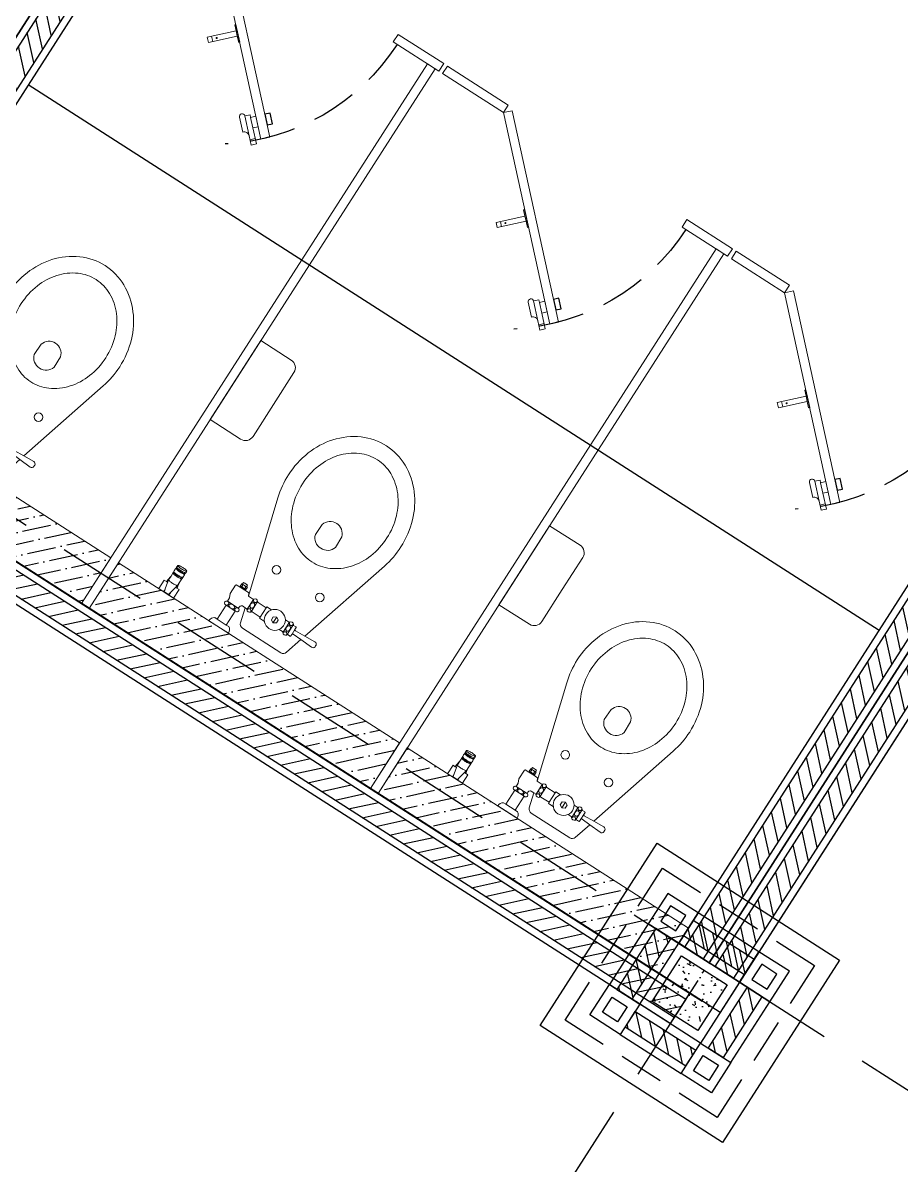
# Model space of a CAD drawing. Header units: millimetres. Extents: x -244126 to 368105, y -173968 to 259060.
# Drawn here: x -170250.65 to -170245.41, y 88076.03 to 88082.85 of the extents above; entities that cross this region are included whole.
import ezdxf
from ezdxf.xclip import XClip

# ---------------------------------------------------------------- set-up
doc = ezdxf.new("R2010")
doc.units = ezdxf.units.MM
doc.header["$MEASUREMENT"] = 0
doc.header["$XCLIPFRAME"] = 0
for name, pattern in [('DASHED2', [0.375, 0.25, -0.125]), ('DOT-2', [9.84251968503937, 0.002, -9.84051968503937]), ('HIDDEN2', [0.1875, 0.125, -0.0625])]:
    doc.linetypes.add(name, pattern=pattern)
for name, color, linetype in [('1', 1, 'Continuous'), ('2', 2, 'Continuous'), ('21', 21, 'Continuous'), ('8', 8, 'Continuous'), ('AU_CENTER', 2, 'Continuous'), ('AU_COLM_IN', 9, 'Continuous'), ('AU_COUNTER_HATCH', 8, 'Continuous'), ('AU_HIDDEN', 1, 'HIDDEN2'), ('AU_sanitary ware', 21, 'Continuous'), ('AU_WALL', 2, 'Continuous'), ('AU_WALL_HAT', 15, 'Continuous'), ('CPP-COL', 5, 'Continuous'), ('WALL', 2, 'Continuous')]:
    doc.layers.add(name, color=color, linetype=linetype)
for name, color, linetype, lineweight in [('AU_PARTITION', 21, 'Continuous', 9), ('AU_WALL_WC', 21, 'Continuous', 9), ('WC-OUT-1', 21, 'Continuous', 9), ('WC-OUTL-1', 8, 'Continuous', 5), ('WC_OUT 01', 7, 'Continuous', 9)]:
    doc.layers.add(name, color=color, linetype=linetype, lineweight=lineweight)

# ---------------------------------------------------------------- blocks, each defined once
blk = doc.blocks.new('T - ______ -G _ WILLY 25')
at = {"color": 15, "lineweight": 9}
for p, q in [((-0.002651650432198949, -0.0450780573009979), (0.0371231060125865, -0.005303300864397897)), ((-9.094947017729282e-13, -0.02121320343576372), (0.02121320343576372, -2.728484105318785e-12)), ((-0.0212132034384922, -0.04242640686788945), (-0.01060660172061034, -0.0530330085875903))]:
    blk.add_line(p, q, dxfattribs=at)
at = {"color": 1, "lineweight": 9, "flags": 128}
blk.add_lwpolyline([(-0.01060660171697236, -0.01060660171697236), (-9.094947017729282e-13, -0.02121320343576372), (-0.03181980326462508, -0.05303300669311284), (-0.02121320154674322, -0.06363960841190419), (-0.00265165043219895, -0.0450780573009979, -0.4399017163631037), (0.01767766952707461, -0.04596194078021654), (0.04772970772864937, -0.01590990258591773, 0.4142135623332077), (0.04772970773065561, -0.005303300867848627, 0.4142135623332062), (0.0371231060125865, -0.005303300864397897), (0.02651207285362034, 0.005298869414218643), (0.02121320343576372, -2.728484105318785e-12), (0.01060660171879135, 0.01060660171606287), (-0.01060660171879135, -0.01060660171515337)], format="xyb", dxfattribs=at)
at = {"layer": '1', "flags": 128}
blk.add_lwpolyline([(-0.03889087296556681, 0.01767766953344108), (-0.01767766952798411, 0.03889087296647631), (-0.007071067811921239, 0.02828427124677546), (-0.02828427124859445, 0.007071067814649723)], close=True, dxfattribs=at)
blk = doc.blocks.new('T-_________ -G-WILLY 25')
at = {"color": 1, "lineweight": 9, "flags": 128}
blk.add_lwpolyline([(0, 0.0250000000005457), (0, -0.0250000000005457), (0.00300000000061118, -0.0249999999996362), (0.00300000000061118, -0.007499999999708962), (0.08500000000094587, -0.007499999999708962), (0.08500000000094587, 0.007499999999708962), (0.00300000000061118, 0.007499999999708962), (0.00300000000061118, 0.0249999999996362), (0, 0.0249999999996362)], dxfattribs=at)
at = {"layer": 'WC_OUT 01', "color": 15, "lineweight": 9}
for p, q in [((0.00300000000061118, 0.007499999999708962), (0.00300000000061118, -0.007499999999708962)), ((0.07250000000021828, -0.007499999999708962), (0.07250000000021828, 0.007499999999708962)), ((0.07250000000021828, 0.007499999999708962), (0.07250000000021828, -0.007499999999708962))]:
    blk.add_line(p, q, dxfattribs=at)
blk.add_circle((0.06002651997278008, 0), 0.001526519972685492, dxfattribs=at)
blk = doc.blocks.new('A$Ccd360dd7')
at = {"layer": 'AU_HIDDEN'}
blk.add_arc((1.662410795688629e-07, -4.016328603029251e-07), 0.5999999999309747, 269.9999997832215, 324.5604025758408, dxfattribs=at)
at = {"layer": 'AU_PARTITION', "color": 7}
blk.add_lwpolyline([(0.4242640670854598, -0.4242640703450888), (0, 0), (-0.01767766958801076, -0.01767766941338778), (0.4065863975265529, -0.4419417397584766)], close=True, dxfattribs=at)
for name, p, rotation in [('T-_________ -G-WILLY 25', (0.2121320335136261, -0.2121320350561291), 44.99999993220062), ('T - ______ -G _ WILLY 25', (0.3889087281131651, -0.388908731052652), 89.99999979422228)]:
    blk.add_blockref(name, p, dxfattribs=dict(rotation=rotation))
blk = doc.blocks.new('A$Cb0b758b2')
at = {"layer": 'WC-OUT-1', "color": 8}
for p, q in [((-0.03200000000651926, 0.3610000000335276), (-0.03299999999580905, 0.3270000000484288)), ((0.03200000000651926, 0.3610000000335276), (0.03299999999580905, 0.3270000000484288)), ((0.1155000000144355, 0.1025952757336199), (0.1284999999916181, 0.1025952757336199)), ((0.1169419270008802, 0.1015952758025378), (0.1169419270008802, 0.09559527575038373)), ((0.1269419269519858, 0.1015952758025378), (0.1269419269519858, 0.09559527575038373)), ((-0.06132577336393297, 0.07499999995343387), (-0.06132577336393297, 0.06000000005587935)), ((-0.05032577336532995, 0.05149999994318932), (-0.05032577336532995, 0.08349999994970858)), ((-0.03732577338814735, 0.08449999999720603), (-0.03732577338814735, 0.05050000001210719)), ((0, 0.05799999996088445), (0, 0.07700000004842877)), ((0.03800000000046566, 0.05200000002514571), (0.03800000000046566, 0.08299999998416752)), ((0.06750000000465661, 0.08449999999720603), (0.06750000000465661, 0.05050000001210719)), ((0.08049999998183921, 0.05149999994318932), (0.08049999998183921, 0.08349999994970858)), ((0.1299419269780628, 0.09459527570288628), (0.1139419269748032, 0.09459527570288628)), ((0.1139419269748032, 0.09199999994598329), (0.1299419269780628, 0.09199999994598329)), ((0.1024999999790452, 0.0400000000372529), (0.1385000000009313, 0.0400000000372529)), ((0.1205000000190921, 0.02899999998044223), (0.1055000000051223, 0.02899999998044223)), ((0.1205000000190921, 0.02899999998044223), (0.1354999999748543, 0.02899999998044223))]:
    blk.add_line(p, q, dxfattribs=at)
for points in [[(0.1055000000051223, -0.01699999999254942), (0.09749999997438863, -0.01699999999254942, 0.2932252446352074), (0.08850000001257285, -0.03300000005401671), (0.1525000000256114, -0.03300000005401671, 0.2932252446352066), (0.1435000000055879, -0.01699999999254942), (0.1354999999748543, -0.01699999999254942), (0.1354999999748543, 0.02899999998044223), (0.1385000000009313, 0.02899999998044223, 0.3879024034926963), (0.1435226805042475, 0.0344999999506399, 0.3879024034926958), (0.1385000000009313, 0.0400000000372529), (0.1385000000009313, 0.05099999997764826), (0.1435000000055879, 0.06200000003445894), (0.1435000000055879, 0.08999999996740371), (0.1425000000162981, 0.09199999994598329), (0.1299419269780628, 0.09199999994598329), (0.1299419269780628, 0.09459527570288628), (0.1309419269673526, 0.09459527570288628), (0.1309419269673526, 0.1025952757336199), (0.1284999999916181, 0.1025952757336199), (0.1284999999916181, 0.1080000000074506), (0.1251578680239618, 0.1080000000074506), (0.1155000000144355, 0.1080000000074506), (0.1155000000144355, 0.1025952757336199), (0.1129419269855134, 0.1025952757336199), (0.1129419269855134, 0.09459527570288628), (0.1139419269748032, 0.09459527570288628), (0.1139419269748032, 0.09199999994598329), (0.1089987342711538, 0.09199999994598329), (0.1014999999897555, 0.09199999994598329), (0.0972499999916181, 0.08349999994970858), (0.09691352106165141, 0.08349999994970858), (0.1752305997652002, 0.356963537982665, 0.07049287302632377), (0.1850123648764566, 0.4259999999776483, 0.08272993031750407), (0.1715898749534972, 0.5065671120537445, 0.09050774203168431), (0.1337390809785575, 0.574125618673861, 0.1042320216501993), (0.07241206732578576, 0.6228988657239825, 0.1165619489727375), (0, 0.640012364834547, 0.1165619489727375), (-0.07241206732578576, 0.6228988657239825, 0.1042320216501974), (-0.1337390809785575, 0.574125618673861, 0.09050774203168636), (-0.1715898749534972, 0.5065671120537445, 0.08272993031750467), (-0.1850123648764566, 0.4259999999776483, 0.0704928730264013), (-0.1752305997652002, 0.356963537982665), (-0.0943879330297932, 0.07468128192704171), (-0.1263257733662613, 0.07649999996647239, 0.3988843303476355), (-0.1338257733732462, 0.06999999994877726), (-0.1338257733732462, 0.06750000000465661), (-0.1338257733732462, 0.06499999994412065, 0.3988843303476317), (-0.1263257733662613, 0.05850000004284084), (-0.09034168411744758, 0.06055279856082052), (-0.0756980250007473, 0.009420824702829123, 0.3346867530692718), (-0.06320044508902356, 0), (0.06320044508902356, 0, 0.3346867530692713), (0.0756980250007473, 0.009420824702829123), (0.08774905791506171, 0.05149999994318932), (0.09649999998509884, 0.05149999994318932, -0.1017807251304934), (0.09926454757805914, 0.05033991171512753, -0.2546718022655382), (0.1024999999790452, 0.04399999999441206), (0.1024999999790452, 0.0400000000372529), (0.1024999999790452, 0.0400000000372529, 0.3879024034927595), (0.09747731947572902, 0.0344999999506399, 0.3879024034927592), (0.1024999999790452, 0.02899999998044223), (0.1055000000051223, 0.02899999998044223), (0.1055000000051223, -0.01699999999254942), (0.09749999997438863, -0.01699999999254942, 0.2932252446352066), (0.08850000001257285, -0.03300000005401671), (0.1525000000256114, -0.03300000005401671, 0.2932252446352074), (0.1435000000055879, -0.01699999999254942), (0.1354999999748543, -0.01699999999254942)], [(-0.03200000000651926, 0.3610000000335276, -0.3310744766262492), (0, 0.3850000000093132)], [(0.03200000000651926, 0.3610000000335276, 0.3310744766262492), (0, 0.3850000000093132)], [(-0.03299999999580905, 0.3270000000484288, 0.3390952068859805), (0, 0.3029999999562278)], [(0.03299999999580905, 0.3270000000484288, -0.3390952068859805), (0, 0.3029999999562278)], [(-0.02462742372881621, 0.08299999998416752), (-0.03482577338581905, 0.08299999998416752, -0.2360679774997874), (-0.03732577338814735, 0.08449999999720603, 0.5384615384616123), (-0.05032577336532995, 0.08449999999720603), (-0.05032577336532995, 0.08349999994970858, -0.4142135623731117), (-0.05232577340211719, 0.08250000001862645), (-0.05932577338535339, 0.08299999998416752, 0.2740443533094043), (-0.06132577336393297, 0.08200000005308539), (-0.06132577336393297, 0.07499999995343387, -0.3866068747318403), (-0.06432577339001, 0.07299999997485429), (-0.0943879330297932, 0.07468128192704171)], [(-0.04979646415449679, 0.0852111044805497, 0.05679535612434616), (-0.04934712051181123, 0.08284584246575832, 0.08578280710761088), (-0.04806841403478757, 0.08034314576070756, 0.106070021963585), (-0.04602728923782706, 0.07856753095984459, 0.1268223572478418), (-0.04382577334763482, 0.0779999999795109, 0.1268223572478371), (-0.04162425751565024, 0.07856753095984459, 0.1060700219635829), (-0.03958313266048208, 0.08034314576070756, 0.08578280710760054), (-0.03830442624166608, 0.08284584246575832, 0.05679535612435508), (-0.03785508259898052, 0.0852111044805497)], [(0.09691352106165141, 0.08349999994970858), (0.08049999998183921, 0.08349999994970858), (0.08049999998183921, 0.08449999999720603, 0.5384615384616123), (0.06750000000465661, 0.08449999999720603, -0.2360679774997843), (0.0650000000023283, 0.08299999998416752), (0.03800000000046566, 0.08299999998416752), (0.03800000000046566, 0.08600000001024455), (0.02246130007551983, 0.08600000001024455)], [(0.07997069082921371, 0.0852111044805497, -0.05679535612434344), (0.07952134712832049, 0.08284584246575832, -0.08578280710760755), (0.07824264070950449, 0.08034314576070756, -0.1060700219635786), (0.07620151585433632, 0.07856753095984459, -0.1268223572478383), (0.07400000002235174, 0.0779999999795109, -0.1268223572478383), (0.0717984841321595, 0.07856753095984459, -0.1060700219635762), (0.069757359335199, 0.08034314576070756, -0.08578280710760663), (0.06847865285817534, 0.08284584246575832, -0.05679535612434629), (0.06802930921548977, 0.0852111044805497)], [(-0.02462742372881621, 0.05200000002514571), (-0.03482577338581905, 0.05200000002514571, 0.236067977499781), (-0.03732577338814735, 0.05050000001210719), (-0.03732577338814735, 0.05000000004656613, -0.5384615384616125), (-0.05032577336532995, 0.05000000004656613), (-0.05032577336532995, 0.05115415749605745), (-0.05032577336532995, 0.05149999994318932, 0.4142135623731042), (-0.05232577340211719, 0.05249999999068677), (-0.05932577338535339, 0.05200000002514571, -0.2740443533094061), (-0.06132577336393297, 0.05299999995622784), (-0.06132577336393297, 0.06000000005587935, 0.3866068747318434), (-0.06432577339001, 0.06200000003445894), (-0.09034168411744758, 0.06055279856082052)], [(-0.04979646415449679, 0.04928889544680715, -0.07126913813766504), (-0.04934712051181123, 0.05115415749605745, -0.08578280710760514), (-0.04806841403478757, 0.05365685420110822, -0.1060700219635782), (-0.04602728923782706, 0.05543246900197119, -0.1268223572478354), (-0.04382577334763482, 0.05599999998230487, -0.1268223572478414), (-0.04162425751565024, 0.05543246900197119, -0.1060700219635759), (-0.03958313266048208, 0.05365685420110822, -0.08578280710760455), (-0.03830442624166608, 0.05115415749605745, -0.07126913813767179), (-0.03785508259898052, 0.04928889544680715)], [(0.08774905791506171, 0.05149999994318932), (0.08049999998183921, 0.05149999994318932), (0.08049999998183921, 0.05115415749605745), (0.08049999998183921, 0.05000000004656613, -0.5384615384616125), (0.06750000000465661, 0.05000000004656613), (0.06750000000465661, 0.05050000001210719, 0.2360679774997848), (0.0650000000023283, 0.05200000002514571), (0.03800000000046566, 0.05200000002514571), (0.03800000000046566, 0.04850000003352761), (0.02203996368916705, 0.04850000003352761)], [(0.07997069082921371, 0.04928889544680715, 0.07126913813766862), (0.07952134712832049, 0.05115415749605745, 0.08578280710760562), (0.07824264070950449, 0.05365685420110822, 0.1060700219635788), (0.07620151585433632, 0.05543246900197119, 0.1268223572478343), (0.07400000002235174, 0.05599999998230487, 0.126822357247842), (0.0717984841321595, 0.05543246900197119, 0.1060700219635767), (0.069757359335199, 0.05365685420110822, 0.08578280710760672), (0.06847865285817534, 0.05115415749605745, 0.07126913813766941), (0.06802930921548977, 0.04928889544680715)]]:
    blk.add_lwpolyline(points, format="xyb", dxfattribs=at)
for points in [[(0, 0.5940000000409782, 0.1165619489727374), (-0.05181390506913885, 0.5817545655881986, 0.1042320216502), (-0.09828784258570522, 0.5447939392179251, 0.09050774203168399), (-0.1280627326341346, 0.4916498201200739, 0.08272993031750467), (-0.13900000002468, 0.4259999999776483, 0.08272993031750475), (-0.1280627326341346, 0.3603501798352227, 0.09050774203169555), (-0.09828784258570522, 0.3072060607373714, 0.104232021650196), (-0.05181390506913885, 0.2702454343670979, 0.1165619489727376), (0, 0.2580000000307336, 0.1165619489727376), (0.05181390506913885, 0.2702454343670979, 0.1042320216501977), (0.09828784258570522, 0.3072060607373714, 0.09050774203169881), (0.1280627326341346, 0.3603501798352227, 0.08272993031750407), (0.13900000002468, 0.4259999999776483, 0.08272993031750407), (0.1280627326341346, 0.4916498201200739, 0.09050774203168399), (0.09828784258570522, 0.5447939392179251, 0.1042320216501989), (0.05181390506913885, 0.5817545655881986, 0.1165619489727374)], [(-0.03782577335368842, 0.06750000000465661, 0.07544461622980615), (-0.03830442624166608, 0.07065415754914284, 0.08578280710761421), (-0.03958313266048208, 0.0731568542541936, 0.1060700219635906), (-0.04162425751565024, 0.07493246905505657, 0.1268223572478548), (-0.04382577334763482, 0.07550000003539026, 0.1268223572478418), (-0.04602728923782706, 0.07493246905505657, 0.1060700219635783), (-0.04806841403478757, 0.0731568542541936, 0.08578280710760437), (-0.04934712051181123, 0.07065415754914284, 0.07544461622980238), (-0.04982577339978889, 0.06750000000465661, 0.07544461622979917), (-0.04934712051181123, 0.06434584246017039, 0.08578280710761088), (-0.04806841403478757, 0.06184314575511962, 0.106070021963585), (-0.04602728923782706, 0.06006753095425665, 0.1268223572478347), (-0.04382577334763482, 0.05949999997392297, 0.1268223572478415), (-0.04162425751565024, 0.06006753095425665, 0.1060700219635829), (-0.03958313266048208, 0.06184314575511962, 0.08578280710760497), (-0.03830442624166608, 0.06434584246017039, 0.07544461622980964)], [(0.06800000002840534, 0.06750000000465661, -0.07544461622980529), (0.06847865285817534, 0.07065415754914284, -0.08578280710760847), (0.069757359335199, 0.0731568542541936, -0.1060700219635866), (0.0717984841321595, 0.07493246905505657, -0.1268223572478509), (0.07400000002235174, 0.07550000003539026, -0.1268223572478437), (0.07620151585433632, 0.07493246905505657, -0.1060700219635807), (0.07824264070950449, 0.0731568542541936, -0.08578280710760697), (0.07952134712832049, 0.07065415754914284, -0.07544461622980858), (0.08000000001629815, 0.06750000000465661, -0.0754446162298038), (0.07952134712832049, 0.06434584246017039, -0.08578280710760755), (0.07824264070950449, 0.06184314575511962, -0.1060700219635772), (0.07620151585433632, 0.06006753095425665, -0.1268223572478343), (0.07400000002235174, 0.05949999997392297, -0.1268223572478401), (0.0717984841321595, 0.06006753095425665, -0.1060700219635763), (0.069757359335199, 0.06184314575511962, -0.08578280710760638), (0.06847865285817534, 0.06434584246017039, -0.0754446162298068)], [(0.1205000000190921, 0.0400000000372529, 0.06206020285490309), (0.1168983456445858, 0.03955123282503337, 0.07529846684570475), (0.114136038988363, 0.03838908730540425, 0.1070494840694876), (0.1120966138551012, 0.03644357284065336, 0.1500290647825659), (0.1114999999990687, 0.0344999999506399, 0.1500290647825598), (0.1120966138551012, 0.03255642706062645, 0.1070494840694843), (0.114136038988363, 0.03061091271229088, 0.07529846684570021), (0.1168983456445858, 0.02944876719266176, 0.0620602028548982), (0.1205000000190921, 0.02899999998044223, 0.06206020285487129), (0.1241016543353908, 0.02944876719266176, 0.07529846684567663), (0.1268639610498212, 0.03061091271229088, 0.1070494840694615), (0.1289033861248754, 0.03255642706062645, 0.1500290647825562), (0.1294999999809079, 0.0344999999506399, 0.1500290647825637), (0.1289033861248754, 0.03644357284065336, 0.1070494840694769), (0.1268639610498212, 0.03838908730540425, 0.07529846684570973), (0.1241016543353908, 0.03955123282503337, 0.06206020285490354)]]:
    blk.add_lwpolyline(points, format="xyb", close=True, dxfattribs=at)
for points in [[(0.1309419269673526, 0.1025952757336199), (0.1269419269519858, 0.1015952758025378), (0.1219419270055369, 0.1025952757336199), (0.1169419270008802, 0.1015952758025378), (0.1129419269855134, 0.1025952757336199)], [(0.1309419269673526, 0.09459527570288628), (0.1269419269519858, 0.09559527575038373), (0.1219419270055369, 0.09459527570288628), (0.1169419270008802, 0.09559527575038373), (0.1129419269855134, 0.09459527570288628)]]:
    blk.add_lwpolyline(points, dxfattribs=at)
blk.add_lwpolyline([(0, 0.05799999996088445), (0.00822724134195596, 0.0627500000409782), (0.00822724134195596, 0.07224999996833503), (0, 0.07700000004842877), (-0.00822724134195596, 0.07224999996833503), (-0.00822724134195596, 0.0627500000409782)], close=True, dxfattribs=at)
for centre, radius in [((-0.07099999999627471, 0.1870000000344589), 0.012), ((0.07099999999627471, 0.1870000000344589), 0.01200000000000001), ((0, 0.06750000000465661), 0.02909914088078892)]:
    blk.add_circle(centre, radius, dxfattribs=at)
for centre, radius, start, end in [((0.1039999999920838, 0.0344999999506399), 0.005522680508593577, 275.1944289062251, 84.8055710937749), ((0.1369999999878928, 0.0344999999506399), 0.005522680508593584, 95.19442890622508, 264.8055710937749)]:
    blk.add_arc(centre, radius, start, end, dxfattribs=at)
at = {"layer": 'WC-OUTL-1'}
blk.add_lwpolyline([(0.1354999999748543, -0.01699999999254942), (0.1055000000051223, -0.01699999999254942)], dxfattribs=at)
blk = doc.blocks.new('A$Ce6fb29f2')
at = {"layer": 'WC-OUT-1', "color": 15, "linetype": 'DOT-2', "ltscale": 0.006}
for p, q in [((-0.01467210986356804, 0.03542477942119149), (-0.01467210986356804, 0.04765044023133669)), ((0.01467210986356804, 0.03542477942119149), (0.01467210986356804, 0.04765044023133669)), ((-0.01682856331535731, 0.02782170196769584), (-0.01304307685586537, 0.02782170196769584)), ((-0.008732198543839331, 0.007688057889026823), (-0.008732198543839331, 0)), ((0.008732198544748826, 0.007688057889026823), (0.008732198544748826, 0)), ((0.01682856331535731, 0.02782170196769584), (0.01304307685586537, 0.02782170196769584))]:
    blk.add_line(p, q, dxfattribs=at)
at = {"layer": 'WC-OUT-1', "color": 21}
for points in [[(0, 0), (-0.02430648738572927, 0), (-0.02430648738572927, 0.02782170196769584), (-0.01682856331535731, 0.02782170196769584), (-0.01690360170960048, 0.03084880550068192), (-0.016421767583779, 0.03383940343792347), (-0.01467210986356804, 0.04765044023133669), (-0.01467210986356804, 0.05764179857214913, -0.3701368304517603), (-0.01467210986356804, 0.06050236298119671), (-0.01467210986356804, 0.06218925250141183, -0.0995489005571112), (-0.01467210986356804, 0.07283152128161419), (-0.01467210986356804, 0.07456244478566987, -0.3289619327826893), (-0.01467210986356804, 0.0774570897126523), (-0.01467210986356804, 0.08234595393969357), (-0.0144994482070615, 0.08281248430103005), (-0.01382354440829658, 0.08326544385636225), (-0.01266785751704447, 0.08368911143224977), (-0.01107249873894034, 0.08406878251298622), (-0.009092839268305397, 0.08439127959718462), (-0.006797588483095751, 0.0846454095608351), (-0.004266409203410149, 0.08482235214341927), (-0.001587152777574374, 0.08491596608018881), (0, 0.08492005023265392)], [(0, 0), (0.02430648738572927, 0), (0.02430648738572927, 0.02782170196769584), (0.01682856331535731, 0.02782170196769584), (0.01690360170960048, 0.03084880550068192), (0.016421767583779, 0.03383940343792347), (0.01467210986356804, 0.04765044023133669), (0.01467210986356804, 0.05764179857214913, 0.3701368304517603), (0.01467210986356804, 0.06050236298119671), (0.01467210986356804, 0.06218925250141183, 0.0995489005571112), (0.01467210986356804, 0.07283152128161419), (0.01467210986356804, 0.07456244478566987, 0.3289619327826893), (0.01467210986356804, 0.0774570897126523), (0.01467210986356804, 0.08234595393969357), (0.0144994482070615, 0.08281248430103005), (0.01382354440829658, 0.08326544385636225), (0.01266785751704447, 0.08368911143224977), (0.01107249873894034, 0.08406878251298622), (0.009092839268305397, 0.08439127959718462), (0.006797588483095751, 0.0846454095608351), (0.004266409203410149, 0.08482235214341927), (0.001587152777574374, 0.08491596608018881), (0, 0.08492005023265392)]]:
    blk.add_lwpolyline(points, format="xyb", dxfattribs=at)
at = {"layer": 'WC-OUT-1', "color": 15, "linetype": 'DOT-2', "ltscale": 0.006}
for points in [[(-0.01467876102014998, 0.07457150374193589), (-0.014424028184294, 0.07410607317706308), (-0.01366867085835111, 0.07365679662507318), (-0.0124389057418739, 0.07323926743083575), (-0.01077741512199282, 0.07286797706183279), (-0.008741865475712984, 0.07255581214394624), (-0.006402905999493669, 0.07231360719561053), (-0.003841716540591733, 0.07214976858904265), (-0.001147190031588252, 0.07206998277888488), (0.001587152777574374, 0.07207701894640195), (0.004266409203410149, 0.07217063288317149), (0.006797588483095751, 0.07234757546575565), (0.009092839268305397, 0.07260170542940614), (0.01107249873894034, 0.07292420251360454), (0.01266785751704447, 0.07330387359434098), (0.01382354440829658, 0.073727541171138), (0.0144994482070615, 0.0741805007264702), (0.01467210986356804, 0.07464703108689719)], [(-0.01467876102014998, 0.07279833823395165), (-0.014424028184294, 0.07233290766907885), (-0.01366867085835111, 0.07188363111708895), (-0.0124389057418739, 0.07146610192285152), (-0.01077741512199282, 0.07109481155384856), (-0.008741865475712984, 0.07078264663596201), (-0.006402905999493669, 0.0705404416885358), (-0.003841716540591733, 0.07037660308105842), (-0.001147190031588252, 0.07029681727090065), (0.001587152777574374, 0.07030385343841772), (0.004266409203410149, 0.07039746737518726), (0.006797588483095751, 0.07057440995868092), (0.009092839268305397, 0.0708285399223314), (0.01107249873894034, 0.0711510370065298), (0.01266785751704447, 0.07153070808635675), (0.01382354440829658, 0.07195437566315377), (0.0144994482070615, 0.07240733521848597), (0.01467210986356804, 0.07287386557891296)], [(0, 0.07984015337308392), (-0.002619492322992301, 0.07987703551862069), (-0.005361175020880182, 0.0800101036847991), (-0.007900748024439963, 0.08023123052771552), (-0.01014247256080125, 0.08053207983903121), (-0.01200183837408986, 0.08090130996879452), (-0.01340874966444972, 0.08132500139709009), (-0.01431016761034698, 0.08178718147883046), (-0.01467210986356804, 0.08227042659473227)], [(0, 0.07494946180975148), (-0.001587152777574374, 0.07495354596267134), (-0.004266409203410149, 0.07504715989853139), (-0.006797588483095751, 0.07522410248202505), (-0.009092839268305397, 0.07547823244567553), (-0.01107249873894034, 0.07580072952987393), (-0.01266785751704447, 0.07618040061061038), (-0.01382354440829658, 0.0766040681864979), (-0.0144994482070615, 0.0770570277418301), (-0.01467210986356804, 0.07752355810316658)], [(0, 0.07984015337308392), (0.002619492322992301, 0.07987703551862069), (0.005361175020880182, 0.0800101036847991), (0.007900748024439963, 0.08023123052771552), (0.01014247256080125, 0.08053207983903121), (0.01200183837408986, 0.08090130996879452), (0.01340874966444972, 0.08132500139709009), (0.01431016761034698, 0.08178718147883046), (0.01467210986356804, 0.08227042659473227)], [(0, 0.07494946180975148), (0.001587152777574374, 0.07495354596267134), (0.004266409203410149, 0.07504715989853139), (0.006797588483095751, 0.07522410248202505), (0.009092839268305397, 0.07547823244567553), (0.01107249873894034, 0.07580072952987393), (0.01266785751704447, 0.07618040061061038), (0.01382354440829658, 0.0766040681864979), (0.0144994482070615, 0.0770570277418301), (0.01467210986356804, 0.07752355810316658)], [(-0.01467876102014998, 0.06222243554839224), (-0.014424028184294, 0.06175700498351944), (-0.01366867085835111, 0.06130772843152954), (-0.0124389057418739, 0.06089019923729211), (-0.01077741512199282, 0.06051890886828915), (-0.008741865475712984, 0.0602067439504026), (-0.006402905999493669, 0.05996453900297638), (-0.003841716540591733, 0.05980070039549901), (-0.001147190031588252, 0.05972091458534123), (0.001587152777574374, 0.05972795075285831), (0.004266409203410149, 0.05982156468962785), (0.006797588483095751, 0.05999850727221201), (0.009092839268305397, 0.06025263723586249), (0.01107249873894034, 0.06057513432097039), (0.01266785751704447, 0.06095480540079734), (0.01382354440829658, 0.06137847297759436), (0.0144994482070615, 0.06183143253292656), (0.01467210986356804, 0.06229796289335354)], [(-0.01467876102014998, 0.06049457249082479), (-0.014424028184294, 0.06002914192595199), (-0.01366867085835111, 0.05957986537396209), (-0.0124389057418739, 0.05916233617972466), (-0.01077741512199282, 0.0587910458107217), (-0.008741865475712984, 0.05847888089374464), (-0.006402905999493669, 0.05823667594540893), (-0.003841716540591733, 0.05807283733793156), (-0.001147190031588252, 0.05799305152777379), (0.001587152777574374, 0.05800008769620035), (0.004266409203410149, 0.0580937016320604), (0.006797588483095751, 0.05827064421555406), (0.009092839268305397, 0.05852477417920454), (0.01107249873894034, 0.05884727126340294), (0.01266785751704447, 0.05922694234413939), (0.01382354440829658, 0.05965060992002691), (0.0144994482070615, 0.06010356947535911), (0.01467210986356804, 0.06057009983669559)], [(-0.01467876102014998, 0.05764958906183892), (-0.014424028184294, 0.05718415849605663), (-0.01366867085835111, 0.05673488194406673), (-0.0124389057418739, 0.0563173527498293), (-0.01077741512199282, 0.05594606238173583), (-0.008741865475712984, 0.05563389746384928), (-0.006402905999493669, 0.05539169251551357), (-0.003841716540591733, 0.0552278539080362), (-0.001147190031588252, 0.05514806809878792), (0.001587152777574374, 0.05515510426630499), (0.004266409203410149, 0.05524871820307453), (0.006797588483095751, 0.05542566078565869), (0.009092839268305397, 0.05567979074930918), (0.01107249873894034, 0.05600228783350758), (0.01266785751704447, 0.05638195891424402), (0.01382354440829658, 0.05680562649013154), (0.0144994482070615, 0.05725858604546374), (0.01467210986356804, 0.05772511640680023)], [(-0.01467876102014998, 0.03546104606721201), (-0.014424028184294, 0.03499561550233921), (-0.01366867085835111, 0.03454633895034931), (-0.0124389057418739, 0.03412880975611188), (-0.01077741512199282, 0.03375751938710891), (-0.008741865475712984, 0.03344535446922237), (-0.006402905999493669, 0.03320314952179615), (-0.003841716540591733, 0.03303931091431878), (-0.001147190031588252, 0.032959525104161), (0.001587152777574374, 0.03296656127258757), (0.004266409203410149, 0.03306017520844762), (0.006797588483095751, 0.03323711779194127), (0.009092839268305397, 0.03349124775559176), (0.01107249873894034, 0.03381374483979016), (0.01266785751704447, 0.0341934159205266), (0.01382354440829658, 0.03461708349641412), (0.0144994482070615, 0.03507004305174632), (0.01467210986356804, 0.03553657341308281)]]:
    blk.add_lwpolyline(points, dxfattribs=at)
blk.add_lwpolyline([(0.01467876102105947, 0.03546104606721201), (0.007488929739338346, 0.001881461228322223, -0.3620327976471717), (0.006465700939770613, 0.001028823100568843), (0, 0.001028823100568843), (-0.006465700939770613, 0.001028823100568843, -0.3620327976471717), (-0.007488929739338346, 0.001881461228322223), (-0.01467876102014998, 0.03546104606721201)], format="xyb", dxfattribs=at)
blk = doc.blocks.new('A$Cef2c207b')
at = {"layer": 'WC-OUT-1', "color": 7, "flags": 128}
blk.add_lwpolyline([(-0.125, 0), (-0.125, -0.1050000000001319, 0.414213562373095), (-0.09999999999990905, -0.1300000000001091), (0, -0.1300000000001091), (0, 0.1300000000001091), (-0.09999999999990905, 0.1300000000001091, 0.414213562373095), (-0.125, 0.1050000000001319)], format="xyb", close=True, dxfattribs=at)
blk = doc.blocks.new('SB_CENTER')
at = {"layer": 'AU_CENTER'}
for points in [[(0, 0.02499999999999858), (0, -0.02499999999999858)], [(-0.02499999999999858, 0), (0.02500000000000213, 0)]]:
    blk.add_lwpolyline(points, dxfattribs=at)
blk = doc.blocks.new('A$C813e3aed')
at = {"layer": 'CPP-COL'}
h = blk.add_hatch(dxfattribs=at)
h.set_pattern_fill('AR-CONC', color=11, scale=0.0005)
h.set_pattern_definition([(49.99999999999999, (0.09993666057289374, 0.1000024424374715), (0.09109233449800201, -0.007969542769451544), [0.009525, -0.104775]), (355, (0.09993666057289374, 0.1000024424374715), (-0.01762171071248467, 0.09552842261951758), [0.00762, -0.08382029208500001]), (100.4514447, (0.1075276640731317, 0.0993383156874188), (0.07347062354517664, 0.08755887595609756), [0.008095004399999998, -0.08904512229999997]), (46.18420000000001, (0.09993666057289374, 0.1254024424360978), (0.135539520446065, -0.02102116396636357), [0.0142875, -0.1571625]), (96.63555760999992, (0.1112316105727587, 0.1236506924378773), (0.1187020670257515, 0.1237130622988608), [0.01214251157, -0.13356780408]), (351.1841511700001, (0.09993666057289374, 0.1254024424360978), (0.1187020670324885, 0.1237130622927663), [0.011429983535, -0.12572986596]), (21, (0.1126366605731164, 0.1190524424364412), (0.07580719563456624, -0.05113259909354381), [0.009525, -0.104775]), (326.0000000000001, (0.1126366605731164, 0.1190524424364412), (0.03090101417382354, 0.09209398306115964), [0.00762, -0.08381999999999999]), (71.45144499999999, (0.1189539268725639, 0.1147913924869499), (0.1067082096393581, 0.04096138444295262), [0.008095004400000001, -0.0890449688]), (37.50000000000001, (0.09993666057289374, 0.1000024424374715), (0.001544301625295908, 0.04227751943657655), [0, -0.082804, 0, -0.08509, 0, -0.0841375]), (7.499999999999999, (0.09993666057289374, 0.1000024424374715), (0.03340983125515287, 0.05009028740905976), [0, -0.04851399999999999, 0, -0.080899, 0, -0.03206750000000001]), (327.5, (0.07161566057311575, 0.1000024424374715), (0.06779529758343569, -0.002864371996336722), [0, -0.03175, 0, -0.09906000000000001, 0, -0.131445]), (317.5, (0.0589156605728931, 0.1000024424374715), (0.07406459069300902, 0.01271324551666651), [0, -0.041275, 0, -0.065786, 0, -0.093345])])
h.paths.add_polyline_path([(0.02493666057398514, 0.02500244243856287), (0.1749366605718023, 0.02500244243856287), (0.1749366605718023, 0.1750024424363801), (0.02493666057398514, 0.1750024424363801)])
blk.add_lwpolyline([(7.40748509997502e-06, 2.389080691500567e-06), (0.2000074074821896, 2.389080691500567e-06), (0.2000074074821896, 0.2000023890777811), (7.40748509997502e-06, 0.2000023890777811)], close=True, dxfattribs=at)
at = {"layer": 'CPP-COL', "color": 11}
blk.add_lwpolyline([(0.02493666057398514, 0.02500244243856287), (0.1749366605718023, 0.02500244243856287), (0.1749366605718023, 0.1750024424363801), (0.02493666057398514, 0.1750024424363801)], close=True, dxfattribs=at)
at = {"layer": 'CPP-COL', "xscale": -1.666666666666667, "yscale": 1.666666666666667, "zscale": 1.666666666666667, "rotation": 6.991919043741746e-08}
blk.add_blockref('SB_CENTER', (0.1000074074836448, 0.1000023890792363), dxfattribs=at)
blk = doc.blocks.new('A$C17E623F9')
at = {"layer": 'AU_WALL_HAT'}
h = blk.add_hatch(dxfattribs=at)
h.set_pattern_fill('ANSI31', color=256, scale=0.01)
h.set_pattern_definition([(45, (-30616.9104475692, 7338.855152288292), (-0.02245064030267288, 0.02245064030267288), [])])
h.paths.add_polyline_path([(0.09999999999854481, 0.124999999998181), (-0.1000000000021828, 0.124999999998181), (-0.1000000000021828, 0.1749999999992724), (0.09999999999854481, 0.1749999999992724)])
h.paths.add_polyline_path([(-0.1749999999992724, 0.09999999999854481), (-0.125000000003638, 0.09999999999854481), (-0.125, -0.09999999999854481), (-0.1749999999956344, -0.09999999999854481)])
h.paths.add_polyline_path([(0.125, 0.09999999999854481), (0.1749999999956344, 0.09999999999854481), (0.1749999999992724, -0.09999999999854481), (0.125000000003638, -0.09999999999854481)])
h.paths.add_polyline_path([(-0.1000000000021828, -0.124999999998181), (0.09999999999854481, -0.124999999998181), (0.09999999999854481, -0.1749999999992724), (-0.1000000000021828, -0.1749999999992724)])
at = {"layer": '2', "ltscale": 0.01}
for points in [[(-0.1000000000021828, 0.09999999999854481), (-0.2000000000007276, 0.09999999999854481), (-0.2000000000007276, 0.1999999999989086), (-0.1000000000021828, 0.1999999999989086)], [(0.09999999999854481, 0.09999999999854481), (-0.1000000000021828, 0.09999999999854481), (-0.1000000000021828, 0.1999999999989086), (0.09999999999854481, 0.1999999999989086)], [(0.1999999999970896, 0.09999999999854481), (0.09999999999854481, 0.09999999999854481), (0.09999999999854481, 0.1999999999989086), (0.1999999999970896, 0.1999999999989086)], [(-0.2000000000007276, 0.09999999999854481), (-0.1000000000021828, 0.09999999999854481), (-0.09999999999854481, -0.09999999999854481), (-0.1999999999970896, -0.09999999999854481)], [(0.09999999999854481, 0.09999999999854481), (0.1999999999970896, 0.09999999999854481), (0.2000000000007276, -0.09999999999854481), (0.1000000000021828, -0.09999999999854481)], [(-0.09999999999854481, -0.09999999999854481), (-0.1999999999970896, -0.09999999999854481), (-0.1999999999970896, -0.1999999999989086), (-0.09999999999854481, -0.1999999999989086)], [(-0.1000000000021828, -0.09999999999854481), (0.09999999999854481, -0.09999999999854481), (0.09999999999854481, -0.1999999999989086), (-0.1000000000021828, -0.1999999999989086)], [(0.2000000000007276, -0.09999999999854481), (0.1000000000021828, -0.09999999999854481), (0.1000000000021828, -0.1999999999989086), (0.2000000000007276, -0.1999999999989086)]]:
    blk.add_lwpolyline(points, close=True, dxfattribs=at)
at = {"layer": '21', "ltscale": 0.01}
blk.add_lwpolyline([(-0.2999999999992724, -0.298784564422931), (0.2999999999992724, -0.298784564422931), (0.2999999999992724, 0.3012154355774328), (-0.2999999999992724, 0.3012154355774328)], close=True, dxfattribs=at)
at = {"layer": '8', "ltscale": 0.01}
for points in [[(-0.125000000003638, 0.124999999998181), (-0.1749999999992724, 0.124999999998181), (-0.1749999999992724, 0.1749999999992724), (-0.125000000003638, 0.1749999999992724)], [(0.09999999999854481, 0.124999999998181), (-0.1000000000021828, 0.124999999998181), (-0.1000000000021828, 0.1749999999992724), (0.09999999999854481, 0.1749999999992724)], [(0.1749999999956344, 0.124999999998181), (0.125, 0.124999999998181), (0.125, 0.1749999999992724), (0.1749999999956344, 0.1749999999992724)], [(-0.1749999999992724, 0.09999999999854481), (-0.125000000003638, 0.09999999999854481), (-0.125, -0.09999999999854481), (-0.1749999999956344, -0.09999999999854481)], [(0.125, 0.09999999999854481), (0.1749999999956344, 0.09999999999854481), (0.1749999999992724, -0.09999999999854481), (0.125000000003638, -0.09999999999854481)], [(-0.125, -0.124999999998181), (-0.1749999999956344, -0.124999999998181), (-0.1749999999956344, -0.1749999999992724), (-0.125, -0.1749999999992724)], [(-0.1000000000021828, -0.124999999998181), (0.09999999999854481, -0.124999999998181), (0.09999999999854481, -0.1749999999992724), (-0.1000000000021828, -0.1749999999992724)], [(0.1749999999992724, -0.124999999998181), (0.125000000003638, -0.124999999998181), (0.125000000003638, -0.1749999999992724), (0.1749999999992724, -0.1749999999992724)]]:
    blk.add_lwpolyline(points, close=True, dxfattribs=at)
at = {"layer": 'AU_HIDDEN', "color": 1}
blk.add_lwpolyline([(-0.249999999996362, -0.2487845644236586), (0.249999999996362, -0.2487845644236586), (0.249999999996362, 0.2512154355781604), (-0.249999999996362, 0.2512154355781604)], close=True, dxfattribs=at)
blk.add_blockref('A$C813e3aed', (-0.1000074074836448, -0.1000023890792363))
blk = doc.blocks.new('A$C8d4ba1c4')
at = {"layer": 'AU_COUNTER_HATCH'}
h = blk.add_hatch(dxfattribs=at)
h.set_pattern_fill('ANSI36', color=8, scale=0.01, angle=629.9999679470958, style=0)
h.set_pattern_definition([(314.9999679470957, (-2035.393485687521, 16277.6276971047), (0.06173925141269117, -0.01683801476571732), [0.07937499999999995, -0.01587499999999999, 0, -0.01587499999999999])])
h.paths.add_polyline_path([(3.955730588997561, 5.639049443561815), (4.10573060000754, 5.639049359648196), (4.105733671858637, 6.539049902683471), (3.955733660841382, 6.539049986589815)])
h = blk.add_hatch(dxfattribs=at)
h.set_pattern_fill('ANSI36', color=8, scale=0.01, angle=629.9999679470958, style=0)
h.set_pattern_definition([(314.9999679470957, (-2035.393486817697, 16276.70269724013), (0.06173925141269117, -0.01683801476571732), [0.07937499999999995, -0.01587499999999999, 0, -0.01587499999999999])])
h.paths.add_polyline_path([(3.955731719173876, 4.689049578992124), (4.105731730183855, 4.689049495078505), (4.105734802034952, 5.614050038115236), (3.955734791017697, 5.614050122021579)])
h = blk.add_hatch(dxfattribs=at)
h.set_pattern_fill('ANSI36', color=8, scale=0.01, angle=629.9999679470958, style=0)
h.set_pattern_definition([(314.9999679470957, (-2035.393486215676, 16275.75269769655), (0.06173925141269117, -0.01683801476571732), [0.07937499999999995, -0.01587499999999999, 0, -0.01587499999999999])])
h.paths.add_polyline_path([(3.955731117152958, 3.739050035415856), (4.105731128162937, 3.739049951502237), (4.105734200014034, 4.664050494538968), (3.955734188996779, 4.664050578445311)])
at = {"layer": 'AU_WALL_HAT'}
h = blk.add_hatch(dxfattribs=at)
h.set_pattern_fill('ANSI31', color=256, scale=0.01, angle=-90.00000000000006)
h.set_pattern_definition([(314.9999999999999, (7343.332177353981, 36705.8640499866), (0.0224506403026729, 0.02245064030267287), [])])
h.paths.add_polyline_path([(3.875733661769139, 3.639049986632015), (3.87573366178642, 12.43904998653033), (3.935733661784091, 12.43904998653033), (3.935733661766811, 3.639049986632015)])
h = blk.add_hatch(dxfattribs=at)
h.set_pattern_fill('ANSI31', color=256, scale=0.01, angle=-180)
h.set_pattern_definition([(224.9999999999999, (36713.73217735397, -7320.785950013482), (0.02245064030267286, -0.0224506403026729), [])])
h.paths.add_polyline_path([(6.255733098656329, 6.559049986586613), (3.955733661772705, 6.559049986593889), (3.955733661772705, 6.619049986591561), (6.255733098656329, 6.619049986584285)])
h = blk.add_hatch(dxfattribs=at)
h.set_pattern_fill('ANSI31', color=256, scale=0.01, angle=-180)
h.set_pattern_definition([(224.9999999999999, (36712.12972894024, -7323.685950013498), (0.02245064030267286, -0.0224506403026729), [])])
h.paths.add_polyline_path([(5.731957868636549, 3.659049986570606), (4.055733661766702, 3.659049986577882), (4.055733661766702, 3.719049986575554), (5.731957868636549, 3.719049986568278)])
h = blk.add_hatch(dxfattribs=at)
h.set_pattern_fill('ANSI31', color=256, scale=0.01, angle=-180)
h.set_pattern_definition([(224.9999999999999, (36712.12972894024, -7323.785950013445), (0.02245064030267286, -0.0224506403026729), [])])
h.paths.add_polyline_path([(5.731957868636549, 3.559049986622993), (4.055733661766702, 3.559049986630269), (4.055733661766702, 3.619049986627941), (5.731957868636549, 3.619049986620665)])
blk.add_line((5.085054172592294, 3.739049986572352), (5.085054172602483, 6.539049986585706))
at = {"layer": 'AU_COLM_IN', "linetype": 'Continuous'}
for points in [[(3.875733661769139, 3.639049986632015), (3.87573366178642, 12.43904998653033), (3.935733661784091, 12.43904998653033), (3.935733661766811, 3.639049986632015)], [(6.255733098656329, 6.559049986586613), (3.955733661772705, 6.559049986593889), (3.955733661772705, 6.619049986591561), (6.255733098656329, 6.619049986584285)], [(5.731957868636549, 3.659049986570606), (4.055733661766702, 3.659049986577882), (4.055733661766702, 3.719049986575554), (5.731957868636549, 3.719049986568278)], [(5.731957868636549, 3.559049986622993), (4.055733661766702, 3.559049986630269), (4.055733661766702, 3.619049986627941), (5.731957868636549, 3.619049986620665)]]:
    blk.add_lwpolyline(points, close=True, dxfattribs=at)
at = {"layer": 'AU_PARTITION', "color": 7, "lineweight": 5, "flags": 128}
for points, elevation in [([(5.755733626810091, 5.601550207702058), (5.755733542801885, 5.751550207587098), (5.730733542807705, 5.751550193602707), (5.7307336267286, 5.601550193484837)], -5.765000000000001), ([(5.755734263787438, 5.589050443009437), (5.755734430756114, 5.389051669840665), (5.730734430761935, 5.389051655848998), (5.730734263705948, 5.589050429250602)], 5.76500000000091), ([(5.730733661653197, 4.689049649299703), (3.95573366176361, 4.68905058402015), (3.955733647779219, 4.66405058402597), (5.730733647901637, 4.664049649218212)], -5.765000000000001), ([(5.730734278647127, 4.689049649299703), (3.955734278764815, 4.68905058402015), (3.955734264773149, 4.66405058402597), (5.730734264895567, 4.664049649218212)], -5.765000000000001), ([(5.755733133611123, 4.639050578439747), (5.755733300579799, 4.46405180527243), (5.730733300585619, 4.464051791280763), (5.730733133529633, 4.639050564680911)], 5.765000000000001)]:
    blk.add_lwpolyline(points, close=True, dxfattribs=dict(at, elevation=elevation))
for points in [[(5.73073254731846, 5.639049192868695), (3.955732547428873, 5.639050127589142), (3.955732533444483, 5.614050127594963), (5.730732533566901, 5.614049192787204)], [(5.73073316431239, 5.639049192868695), (3.955733164430079, 5.639050127589142), (3.955733150438412, 5.614050127594963), (5.73073315056083, 5.614049192787204)], [(5.730734263674115, 5.639049192875971), (3.955734263784528, 5.639050127596418), (3.955734249800138, 5.614050127602239), (5.730734249922556, 5.61404919279448)], [(5.730734880668045, 5.639049192875971), (3.955734880785734, 5.639050127596418), (3.955734866794067, 5.614050127602239), (5.730734866916485, 5.61404919279448)], [(5.75573422883101, 4.651550664125789), (5.755734144822803, 4.801550664010829), (5.730734144828624, 4.801550650026439), (5.730734228749519, 4.651550649908568)]]:
    blk.add_lwpolyline(points, close=True, dxfattribs=at)
at = {"layer": 'AU_WALL', "color": 2}
blk.add_lwpolyline([(3.955733661729937, 12.73904998652142), (24.15451822614887, 12.7390499865287), (24.15451822614887, 3.539049986633472), (3.955733661729937, 3.539049986626196)], dxfattribs=at)
for points in [[(3.955733661772683, 12.73904998658691), (24.15573366172612, 12.73904998658691), (24.15573366172612, 3.539049986633472), (3.955733661772683, 3.539049986633472)], [(3.855733661765065, 3.639049986632015), (3.855733661782345, 12.43904998653033), (3.95573366178089, 12.43904998653033), (3.955733661770886, 3.639049986632015)], [(6.255733098656329, 6.639049986573808), (3.955733661772705, 6.639049986581083), (3.955733661772705, 6.739049986579628), (6.255733098656329, 6.739049986579628)], [(6.255733098656329, 6.539049986582539), (3.955733661772705, 6.539049986589815), (3.955733661772705, 6.639049986588359), (6.255733098656329, 6.639049986588359)], [(5.731957868636549, 3.639049986566532), (4.055733661766702, 3.639049986573808), (4.055733661766702, 3.739049986572352), (5.731957868636549, 3.739049986572352)], [(5.731957868636549, 3.539049986618918), (4.055733661766702, 3.539049986626194), (4.055733661766702, 3.639049986624739), (5.731957868636549, 3.639049986624739)]]:
    blk.add_lwpolyline(points, close=True, dxfattribs=at)
at = {"layer": 'AU_WALL_WC', "color": 7, "lineweight": 5, "flags": 128}
for points in [[(3.955730588997561, 5.639049443561815), (4.10573060000754, 5.639049359648196), (4.105733672782684, 6.539049902683471), (3.955733661772705, 6.539049986589815)], [(3.955731719173876, 4.689049578992124), (4.105731730183855, 4.689049495078505), (4.105734802958999, 5.614050038115236), (3.95573479194902, 5.614050122021579)]]:
    blk.add_lwpolyline(points, close=True, dxfattribs=at)
at = {"layer": 'AU_WALL_WC', "color": 7, "lineweight": 5, "elevation": -5.765000000000001, "flags": 128}
blk.add_lwpolyline([(3.955731117152958, 3.739050035415856), (4.105731128162937, 3.739049951502237), (4.10573420093808, 4.664050494538968), (3.955734189928101, 4.664050578445311)], close=True, dxfattribs=at)
at = {"layer": 'WALL', "color": 8, "linetype": 'DASHED2'}
for p, q in [((4.0557336617494, 14.38528207002474), (4.0557336617494, -0.515932312026365)), ((26.43931029330633, 3.639049986610189), (-1.032883935586369, 3.639049986610189))]:
    blk.add_line(p, q, dxfattribs=at)
at = {"xscale": -1, "rotation": 269.9999679470959}
for name, p in [('A$Cb0b758b2', (4.138732396171712, 6.089049963542491)), ('A$Ce6fb29f2', (4.105734700183369, 5.456959826071396, -5.764999999999091)), ('A$Cb0b758b2', (4.138733526348027, 5.164050098974256)), ('A$Ce6fb29f2', (4.105734098162451, 4.506960282495127, -11.53)), ('A$Cb0b758b2', (4.138732924327108, 4.214050555397987, -5.765000000000001))]:
    blk.add_blockref(name, p, dxfattribs=at)
at = {"layer": '2', "ltscale": 0.01, "xscale": -1, "rotation": 270}
blk.add_blockref('A$C17E623F9', (3.955733661767795, 3.639049986632015), dxfattribs=at)
at = {"layer": 'AU_PARTITION', "xscale": -1, "rotation": 3.205290409091788e-05}
for p in [(5.730733235124738, 6.339051206417462), (5.730733837145657, 5.389051662841194, 5.76500000000091), (5.730732706969341, 4.464051798272958, 5.765000000000001)]:
    blk.add_blockref('A$Ccd360dd7', p, dxfattribs=at)
at = {"layer": 'AU_sanitary ware', "xscale": -1, "rotation": 269.9999679470959}
for p in [(4.706609063955533, 5.614049651718231), (4.706608461934614, 4.664050108141963, -5.765000000000001)]:
    blk.add_blockref('A$Cef2c207b', p, dxfattribs=at)
blk = doc.blocks.new('G$CE2FEF259')
at = {"layer": 'WALL', "color": 8, "rotation": 57.34642066895898}
blk.add_blockref('A$C8d4ba1c4', (339.3893299512565, 1025.864786661696), dxfattribs=at)

msp = doc.modelspace()

# ---------------------------------------------------------------- block references
at = {"layer": 'WALL'}
ref = msp.add_blockref('G$CE2FEF259', (-170976.4656206129, 85853.65289265019), dxfattribs=dict(at, xscale=2.15622, yscale=2.15622, zscale=2.15622))
XClip(ref).set_block_clipping_path([(229.89170362055302, 427.7812507301569), (2596.170375071466, 1370.8402830809355)])

doc.saveas('drawing.dxf')
